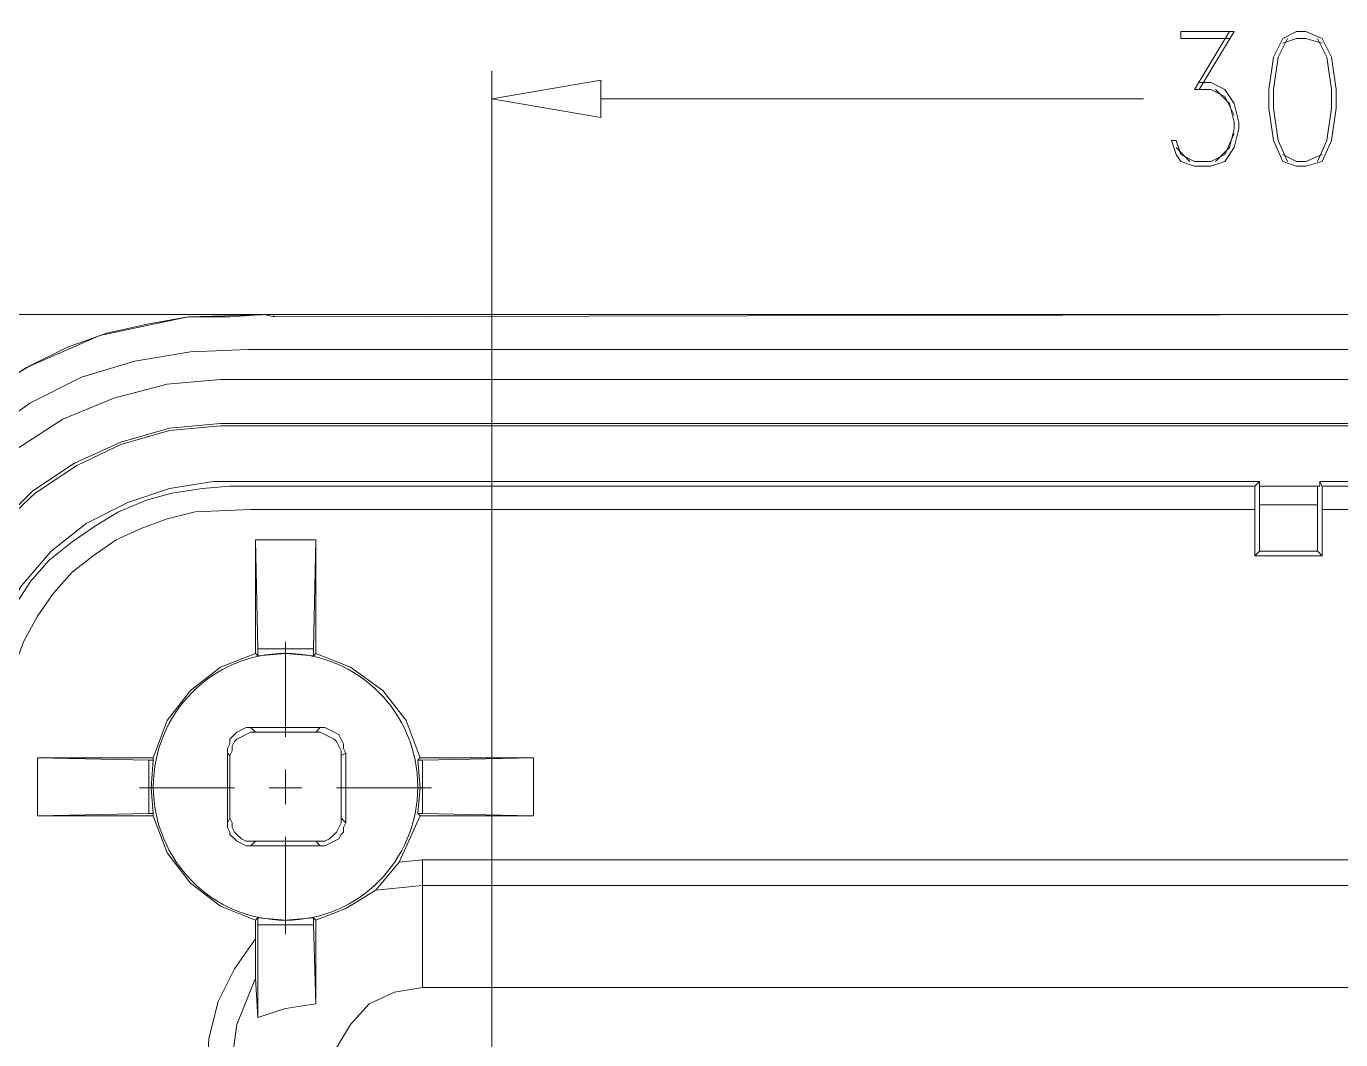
# Model space of a CAD drawing. Header units: centimetres. Extents: x -22.4 to 6.2, y -30.9 to -11.
# Drawn here: x -9.208 to -6.809, y -13.823 to -11.975 of the extents above; entities that cross this region are included whole.
import ezdxf

# ---------------------------------------------------------------- set-up
doc = ezdxf.new("R2010")
doc.units = ezdxf.units.CM
doc.header["$MEASUREMENT"] = 0
for name, color, linetype in [('1', 7, 'Continuous'), ('2', 7, 'Continuous'), ('layer 1', 7, 'Continuous')]:
    doc.layers.add(name, color=color, linetype=linetype)

msp = doc.modelspace()

# ---------------------------------------------------------------- linework, layer by layer
at = {"layer": '1', "color": 1, "lineweight": 9}
for points in [[(-8.73479, -13.27097), (-8.73479, -13.27097), (-8.73479, -13.09741), (-8.73479, -13.09741)], [(-8.73479, -13.39374), (-8.73479, -13.39374), (-8.73479, -13.33024), (-8.73479, -13.33024)], [(-9.00149, -13.36411), (-9.00149, -13.36411), (-8.82792, -13.36411), (-8.82792, -13.36411)], [(-8.76442, -13.36411), (-8.76442, -13.36411), (-8.70515, -13.36411), (-8.70515, -13.36411)], [(-8.64165, -13.36411), (-8.64165, -13.36411), (-8.46809, -13.36411), (-8.46809, -13.36411)], [(-8.73479, -13.63081), (-8.73479, -13.63081), (-8.73479, -13.45301), (-8.73479, -13.45301)], [(-8.35802, -13.97794), (-8.35802, -13.97794), (-8.35802, -13.81284), (-8.35802, -13.81284)]]:
    msp.add_open_spline(points, degree=3, dxfattribs=at)
at = {"layer": '2', "color": 3, "lineweight": 9}
for points in [[(-8.35802, -13.81284), (-8.35802, -13.81284), (-8.35802, -12.05601), (-8.35802, -12.05601)], [(-8.15905, -12.10681), (-8.15905, -12.10681), (-7.16845, -12.10681), (-7.16845, -12.10681)], [(-8.75595, -12.50051), (-8.75595, -12.50051), (-10.29689, -12.50051), (-10.29689, -12.50051)]]:
    msp.add_open_spline(points, degree=3, dxfattribs=at)
msp.add_open_spline([(-8.15905, -12.14067), (-8.15905, -12.14067), (-8.35802, -12.10681), (-8.35802, -12.10681), (-8.35802, -12.10681), (-8.35802, -12.10681), (-8.15905, -12.07294), (-8.15905, -12.07294), (-8.15905, -12.07294), (-8.15905, -12.07294), (-8.15905, -12.14067), (-8.15905, -12.14067)], degree=3, knots=[0, 0, 0, 0, 0.25, 0.25, 0.25, 0.25, 0.5, 0.5, 0.5, 0.5, 1, 1, 1, 1], dxfattribs=at)
at = {"layer": 'layer 1', "lineweight": 9}
for points, knots in [([(-21.92211, -30.90598), (-21.92211, -30.90598), (6.24226, -30.90598), (6.24226, -30.90598), (6.24226, -30.90598), (6.24226, -30.90598), (6.24226, -11.33528), (6.24226, -11.33528), (6.24226, -11.33528), (6.24226, -11.33528), (-21.92211, -11.33528), (-21.92211, -11.33528), (-21.92211, -11.33528), (-21.92211, -11.33528), (-21.92211, -30.90598), (-21.92211, -30.90598)], [0, 0, 0, 0, 0.2, 0.2, 0.2, 0.2, 0.4, 0.4, 0.4, 0.4, 0.6, 0.6, 0.6, 0.6, 1, 1, 1, 1]), ([(-7.10072, -11.98404), (-7.10072, -11.98404), (-7.00335, -11.98404), (-7.00335, -11.98404), (-7.00335, -11.98404), (-7.00335, -11.98404), (-7.06685, -12.08987), (-7.06685, -12.08987)], [0, 0, 0, 0, 0.3333333, 0.3333333, 0.3333333, 0.3333333, 1, 1, 1, 1]), ([(-7.10072, -11.98404), (-7.10072, -11.98404), (-7.10072, -11.99674), (-7.10072, -11.99674), (-7.10072, -11.99674), (-7.10072, -11.99674), (-7.01182, -11.99674), (-7.01182, -11.99674)], [0, 0, 0, 0, 0.3333333, 0.3333333, 0.3333333, 0.3333333, 1, 1, 1, 1]), ([(-6.88905, -11.98404), (-6.88905, -11.98404), (-6.91445, -11.99674), (-6.91445, -11.99674), (-6.91445, -11.99674), (-6.91445, -11.99674), (-6.93139, -12.03061), (-6.93139, -12.03061), (-6.93139, -12.03061), (-6.93139, -12.03061), (-6.93985, -12.08987), (-6.93985, -12.08987), (-6.93985, -12.08987), (-6.93985, -12.08987), (-6.93985, -12.12374), (-6.93985, -12.12374), (-6.93985, -12.12374), (-6.93985, -12.12374), (-6.93139, -12.18301), (-6.93139, -12.18301), (-6.93139, -12.18301), (-6.93139, -12.18301), (-6.91445, -12.22111), (-6.91445, -12.22111), (-6.91445, -12.22111), (-6.91445, -12.22111), (-6.88905, -12.22957), (-6.88905, -12.22957), (-6.88905, -12.22957), (-6.88905, -12.22957), (-6.87212, -12.22957), (-6.87212, -12.22957), (-6.87212, -12.22957), (-6.87212, -12.22957), (-6.84249, -12.22111), (-6.84249, -12.22111), (-6.84249, -12.22111), (-6.84249, -12.22111), (-6.82555, -12.18301), (-6.82555, -12.18301), (-6.82555, -12.18301), (-6.82555, -12.18301), (-6.81709, -12.12374), (-6.81709, -12.12374), (-6.81709, -12.12374), (-6.81709, -12.12374), (-6.81709, -12.08987), (-6.81709, -12.08987), (-6.81709, -12.08987), (-6.81709, -12.08987), (-6.82555, -12.03061), (-6.82555, -12.03061), (-6.82555, -12.03061), (-6.82555, -12.03061), (-6.84249, -11.99674), (-6.84249, -11.99674), (-6.84249, -11.99674), (-6.84249, -11.99674), (-6.87212, -11.98404), (-6.87212, -11.98404), (-6.87212, -11.98404), (-6.87212, -11.98404), (-6.88905, -11.98404), (-6.88905, -11.98404)], [0, 0, 0, 0, 0.0588235, 0.0588235, 0.0588235, 0.0588235, 0.1176471, 0.1176471, 0.1176471, 0.1176471, 0.1764706, 0.1764706, 0.1764706, 0.1764706, 0.2352941, 0.2352941, 0.2352941, 0.2352941, 0.2941176, 0.2941176, 0.2941176, 0.2941176, 0.3529412, 0.3529412, 0.3529412, 0.3529412, 0.4117647, 0.4117647, 0.4117647, 0.4117647, 0.4705882, 0.4705882, 0.4705882, 0.4705882, 0.5294118, 0.5294118, 0.5294118, 0.5294118, 0.5882353, 0.5882353, 0.5882353, 0.5882353, 0.6470588, 0.6470588, 0.6470588, 0.6470588, 0.7058824, 0.7058824, 0.7058824, 0.7058824, 0.7647059, 0.7647059, 0.7647059, 0.7647059, 0.8235294, 0.8235294, 0.8235294, 0.8235294, 0.8823529, 0.8823529, 0.8823529, 0.8823529, 1, 1, 1, 1]), ([(-6.90599, -11.99674), (-6.90599, -11.99674), (-6.92292, -12.03061), (-6.92292, -12.03061), (-6.92292, -12.03061), (-6.92292, -12.03061), (-6.93139, -12.08987), (-6.93139, -12.08987), (-6.93139, -12.08987), (-6.93139, -12.08987), (-6.93139, -12.12374), (-6.93139, -12.12374), (-6.93139, -12.12374), (-6.93139, -12.12374), (-6.92292, -12.18301), (-6.92292, -12.18301), (-6.92292, -12.18301), (-6.92292, -12.18301), (-6.90599, -12.22111), (-6.90599, -12.22111)], [0, 0, 0, 0, 0.1666667, 0.1666667, 0.1666667, 0.1666667, 0.3333333, 0.3333333, 0.3333333, 0.3333333, 0.5, 0.5, 0.5, 0.5, 0.6666667, 0.6666667, 0.6666667, 0.6666667, 1, 1, 1, 1]), ([(-6.84249, -12.00521), (-6.84249, -12.00521), (-6.87212, -11.99674), (-6.87212, -11.99674), (-6.87212, -11.99674), (-6.87212, -11.99674), (-6.88905, -11.99674), (-6.88905, -11.99674), (-6.88905, -11.99674), (-6.88905, -11.99674), (-6.91445, -12.00521), (-6.91445, -12.00521)], [0, 0, 0, 0, 0.25, 0.25, 0.25, 0.25, 0.5, 0.5, 0.5, 0.5, 1, 1, 1, 1]), ([(-6.85095, -12.22111), (-6.85095, -12.22111), (-6.83402, -12.18301), (-6.83402, -12.18301), (-6.83402, -12.18301), (-6.83402, -12.18301), (-6.82555, -12.12374), (-6.82555, -12.12374), (-6.82555, -12.12374), (-6.82555, -12.12374), (-6.82555, -12.08987), (-6.82555, -12.08987), (-6.82555, -12.08987), (-6.82555, -12.08987), (-6.83402, -12.03061), (-6.83402, -12.03061), (-6.83402, -12.03061), (-6.83402, -12.03061), (-6.85095, -11.99674), (-6.85095, -11.99674)], [0, 0, 0, 0, 0.1666667, 0.1666667, 0.1666667, 0.1666667, 0.3333333, 0.3333333, 0.3333333, 0.3333333, 0.5, 0.5, 0.5, 0.5, 0.6666667, 0.6666667, 0.6666667, 0.6666667, 1, 1, 1, 1]), ([(-7.06685, -12.07717), (-7.06685, -12.07717), (-7.04569, -12.07717), (-7.04569, -12.07717), (-7.04569, -12.07717), (-7.04569, -12.07717), (-7.02029, -12.08987), (-7.02029, -12.08987), (-7.02029, -12.08987), (-7.02029, -12.08987), (-7.00335, -12.11527), (-7.00335, -12.11527), (-7.00335, -12.11527), (-7.00335, -12.11527), (-6.99489, -12.14914), (-6.99489, -12.14914), (-6.99489, -12.14914), (-6.99489, -12.14914), (-6.99489, -12.16184), (-6.99489, -12.16184), (-6.99489, -12.16184), (-6.99489, -12.16184), (-7.00335, -12.19571), (-7.00335, -12.19571), (-7.00335, -12.19571), (-7.00335, -12.19571), (-7.02029, -12.22111), (-7.02029, -12.22111), (-7.02029, -12.22111), (-7.02029, -12.22111), (-7.04569, -12.22957), (-7.04569, -12.22957), (-7.04569, -12.22957), (-7.04569, -12.22957), (-7.07532, -12.22957), (-7.07532, -12.22957), (-7.07532, -12.22957), (-7.07532, -12.22957), (-7.10072, -12.22111), (-7.10072, -12.22111), (-7.10072, -12.22111), (-7.10072, -12.22111), (-7.10919, -12.20841), (-7.10919, -12.20841), (-7.10919, -12.20841), (-7.10919, -12.20841), (-7.11765, -12.18301), (-7.11765, -12.18301), (-7.11765, -12.18301), (-7.11765, -12.18301), (-7.10919, -12.18301), (-7.10919, -12.18301)], [0, 0, 0, 0, 0.0714286, 0.0714286, 0.0714286, 0.0714286, 0.1428571, 0.1428571, 0.1428571, 0.1428571, 0.2142857, 0.2142857, 0.2142857, 0.2142857, 0.2857143, 0.2857143, 0.2857143, 0.2857143, 0.3571429, 0.3571429, 0.3571429, 0.3571429, 0.4285714, 0.4285714, 0.4285714, 0.4285714, 0.5, 0.5, 0.5, 0.5, 0.5714286, 0.5714286, 0.5714286, 0.5714286, 0.6428571, 0.6428571, 0.6428571, 0.6428571, 0.7142857, 0.7142857, 0.7142857, 0.7142857, 0.7857143, 0.7857143, 0.7857143, 0.7857143, 0.8571429, 0.8571429, 0.8571429, 0.8571429, 1, 1, 1, 1]), ([(-7.07532, -12.08987), (-7.07532, -12.08987), (-7.04569, -12.08987), (-7.04569, -12.08987), (-7.04569, -12.08987), (-7.04569, -12.08987), (-7.02029, -12.10257), (-7.02029, -12.10257), (-7.02029, -12.10257), (-7.02029, -12.10257), (-7.00335, -12.13644), (-7.00335, -12.13644)], [0, 0, 0, 0, 0.25, 0.25, 0.25, 0.25, 0.5, 0.5, 0.5, 0.5, 1, 1, 1, 1]), ([(-7.03722, -12.08987), (-7.03722, -12.08987), (-7.01182, -12.11527), (-7.01182, -12.11527), (-7.01182, -12.11527), (-7.01182, -12.11527), (-7.00335, -12.14914), (-7.00335, -12.14914), (-7.00335, -12.14914), (-7.00335, -12.14914), (-7.00335, -12.16184), (-7.00335, -12.16184), (-7.00335, -12.16184), (-7.00335, -12.16184), (-7.01182, -12.19571), (-7.01182, -12.19571), (-7.01182, -12.19571), (-7.01182, -12.19571), (-7.03722, -12.22111), (-7.03722, -12.22111)], [0, 0, 0, 0, 0.1666667, 0.1666667, 0.1666667, 0.1666667, 0.3333333, 0.3333333, 0.3333333, 0.3333333, 0.5, 0.5, 0.5, 0.5, 0.6666667, 0.6666667, 0.6666667, 0.6666667, 1, 1, 1, 1]), ([(-7.00335, -12.17031), (-7.00335, -12.17031), (-7.02029, -12.20841), (-7.02029, -12.20841), (-7.02029, -12.20841), (-7.02029, -12.20841), (-7.04569, -12.22111), (-7.04569, -12.22111), (-7.04569, -12.22111), (-7.04569, -12.22111), (-7.07532, -12.22111), (-7.07532, -12.22111), (-7.07532, -12.22111), (-7.07532, -12.22111), (-7.10072, -12.20841), (-7.10072, -12.20841), (-7.10072, -12.20841), (-7.10072, -12.20841), (-7.10919, -12.18301), (-7.10919, -12.18301)], [0, 0, 0, 0, 0.1666667, 0.1666667, 0.1666667, 0.1666667, 0.3333333, 0.3333333, 0.3333333, 0.3333333, 0.5, 0.5, 0.5, 0.5, 0.6666667, 0.6666667, 0.6666667, 0.6666667, 1, 1, 1, 1]), ([(-6.91445, -12.20841), (-6.91445, -12.20841), (-6.88905, -12.22111), (-6.88905, -12.22111), (-6.88905, -12.22111), (-6.88905, -12.22111), (-6.87212, -12.22111), (-6.87212, -12.22111), (-6.87212, -12.22111), (-6.87212, -12.22111), (-6.84249, -12.20841), (-6.84249, -12.20841)], [0, 0, 0, 0, 0.25, 0.25, 0.25, 0.25, 0.5, 0.5, 0.5, 0.5, 1, 1, 1, 1]), ([(-4.73005, -12.50051), (-4.73005, -12.50051), (-8.75595, -12.50051), (-8.75595, -12.50051), (-8.75595, -12.50051), (-8.75595, -12.50051), (-8.91259, -12.50474), (-8.91259, -12.50474), (-8.91259, -12.50474), (-8.91259, -12.50474), (-9.07345, -12.53861), (-9.07345, -12.53861), (-9.07345, -12.53861), (-9.07345, -12.53861), (-9.20892, -12.59787), (-9.20892, -12.59787), (-9.20892, -12.59787), (-9.20892, -12.59787), (-9.32745, -12.67831), (-9.32745, -12.67831), (-9.32745, -12.67831), (-9.32745, -12.67831), (-9.42905, -12.77567), (-9.42905, -12.77567), (-9.42905, -12.77567), (-9.42905, -12.77567), (-9.50949, -12.89421), (-9.50949, -12.89421), (-9.50949, -12.89421), (-9.50949, -12.89421), (-9.56875, -13.03391), (-9.56875, -13.03391), (-9.56875, -13.03391), (-9.56875, -13.03391), (-9.60262, -13.19054), (-9.60262, -13.19054), (-9.60262, -13.19054), (-9.60262, -13.19054), (-9.60685, -13.35141), (-9.60685, -13.35141)], [0, 0, 0, 0, 0.0909091, 0.0909091, 0.0909091, 0.0909091, 0.1818182, 0.1818182, 0.1818182, 0.1818182, 0.2727273, 0.2727273, 0.2727273, 0.2727273, 0.3636364, 0.3636364, 0.3636364, 0.3636364, 0.4545455, 0.4545455, 0.4545455, 0.4545455, 0.5454545, 0.5454545, 0.5454545, 0.5454545, 0.6363636, 0.6363636, 0.6363636, 0.6363636, 0.7272727, 0.7272727, 0.7272727, 0.7272727, 0.8181818, 0.8181818, 0.8181818, 0.8181818, 1, 1, 1, 1]), ([(-8.83639, -12.50474), (-8.83639, -12.50474), (-8.77289, -12.50051), (-8.77289, -12.50051), (-8.77289, -12.50051), (-8.77289, -12.50051), (-8.75595, -12.50474), (-8.75595, -12.50474)], [0, 0, 0, 0, 0.3333333, 0.3333333, 0.3333333, 0.3333333, 1, 1, 1, 1]), ([(-8.83639, -12.50474), (-8.83639, -12.50474), (-8.91259, -12.50474), (-8.91259, -12.50474), (-8.91259, -12.50474), (-8.91259, -12.50474), (-8.98455, -12.51744), (-8.98455, -12.51744), (-8.98455, -12.51744), (-8.98455, -12.51744), (-9.06075, -12.53437), (-9.06075, -12.53437), (-9.06075, -12.53437), (-9.06075, -12.53437), (-9.13272, -12.55977), (-9.13272, -12.55977), (-9.13272, -12.55977), (-9.13272, -12.55977), (-9.20045, -12.59364), (-9.20045, -12.59364), (-9.20045, -12.59364), (-9.20045, -12.59364), (-9.26395, -12.63174), (-9.26395, -12.63174), (-9.26395, -12.63174), (-9.26395, -12.63174), (-9.32745, -12.67831), (-9.32745, -12.67831), (-9.32745, -12.67831), (-9.32745, -12.67831), (-9.38249, -12.72911), (-9.38249, -12.72911), (-9.38249, -12.72911), (-9.38249, -12.72911), (-9.43329, -12.78414), (-9.43329, -12.78414), (-9.43329, -12.78414), (-9.43329, -12.78414), (-9.47562, -12.84341), (-9.47562, -12.84341), (-9.47562, -12.84341), (-9.47562, -12.84341), (-9.51795, -12.91114), (-9.51795, -12.91114), (-9.51795, -12.91114), (-9.51795, -12.91114), (-9.54759, -12.97887), (-9.54759, -12.97887), (-9.54759, -12.97887), (-9.54759, -12.97887), (-9.57299, -13.05084), (-9.57299, -13.05084), (-9.57299, -13.05084), (-9.57299, -13.05084), (-9.58992, -13.12281), (-9.58992, -13.12281), (-9.58992, -13.12281), (-9.58992, -13.12281), (-9.60262, -13.19901), (-9.60262, -13.19901), (-9.60262, -13.19901), (-9.60262, -13.19901), (-9.60262, -13.27521), (-9.60262, -13.27521)], [0, 0, 0, 0, 0.0588235, 0.0588235, 0.0588235, 0.0588235, 0.1176471, 0.1176471, 0.1176471, 0.1176471, 0.1764706, 0.1764706, 0.1764706, 0.1764706, 0.2352941, 0.2352941, 0.2352941, 0.2352941, 0.2941176, 0.2941176, 0.2941176, 0.2941176, 0.3529412, 0.3529412, 0.3529412, 0.3529412, 0.4117647, 0.4117647, 0.4117647, 0.4117647, 0.4705882, 0.4705882, 0.4705882, 0.4705882, 0.5294118, 0.5294118, 0.5294118, 0.5294118, 0.5882353, 0.5882353, 0.5882353, 0.5882353, 0.6470588, 0.6470588, 0.6470588, 0.6470588, 0.7058824, 0.7058824, 0.7058824, 0.7058824, 0.7647059, 0.7647059, 0.7647059, 0.7647059, 0.8235294, 0.8235294, 0.8235294, 0.8235294, 0.8823529, 0.8823529, 0.8823529, 0.8823529, 1, 1, 1, 1]), ([(-9.54335, -13.36411), (-9.54335, -13.36411), (-9.54335, -13.26251), (-9.54335, -13.26251), (-9.54335, -13.26251), (-9.54335, -13.26251), (-9.53489, -13.16091), (-9.53489, -13.16091), (-9.53489, -13.16091), (-9.53489, -13.16091), (-9.50949, -13.05931), (-9.50949, -13.05931), (-9.50949, -13.05931), (-9.50949, -13.05931), (-9.47139, -12.96194), (-9.47139, -12.96194), (-9.47139, -12.96194), (-9.47139, -12.96194), (-9.42059, -12.87304), (-9.42059, -12.87304), (-9.42059, -12.87304), (-9.42059, -12.87304), (-9.35709, -12.79261), (-9.35709, -12.79261), (-9.35709, -12.79261), (-9.35709, -12.79261), (-9.28512, -12.72064), (-9.28512, -12.72064), (-9.28512, -12.72064), (-9.28512, -12.72064), (-9.20045, -12.66137), (-9.20045, -12.66137), (-9.20045, -12.66137), (-9.20045, -12.66137), (-9.10732, -12.61481), (-9.10732, -12.61481), (-9.10732, -12.61481), (-9.10732, -12.61481), (-9.00995, -12.58517), (-9.00995, -12.58517), (-9.00995, -12.58517), (-9.00995, -12.58517), (-8.90835, -12.56824), (-8.90835, -12.56824), (-8.90835, -12.56824), (-8.90835, -12.56824), (-8.80252, -12.56401), (-8.80252, -12.56401), (-8.80252, -12.56401), (-8.80252, -12.56401), (-8.39189, -12.56401), (-8.39189, -12.56401), (-8.39189, -12.56401), (-8.39189, -12.56401), (-6.74089, -12.56401), (-6.74089, -12.56401)], [0, 0, 0, 0, 0.0666667, 0.0666667, 0.0666667, 0.0666667, 0.1333333, 0.1333333, 0.1333333, 0.1333333, 0.2, 0.2, 0.2, 0.2, 0.2666667, 0.2666667, 0.2666667, 0.2666667, 0.3333333, 0.3333333, 0.3333333, 0.3333333, 0.4, 0.4, 0.4, 0.4, 0.4666667, 0.4666667, 0.4666667, 0.4666667, 0.5333333, 0.5333333, 0.5333333, 0.5333333, 0.6, 0.6, 0.6, 0.6, 0.6666667, 0.6666667, 0.6666667, 0.6666667, 0.7333333, 0.7333333, 0.7333333, 0.7333333, 0.8, 0.8, 0.8, 0.8, 0.8666667, 0.8666667, 0.8666667, 0.8666667, 1, 1, 1, 1]), ([(-9.48832, -13.36411), (-9.48832, -13.36411), (-9.48832, -13.26251), (-9.48832, -13.26251), (-9.48832, -13.26251), (-9.48832, -13.26251), (-9.47985, -13.16514), (-9.47985, -13.16514), (-9.47985, -13.16514), (-9.47985, -13.16514), (-9.45869, -13.06777), (-9.45869, -13.06777), (-9.45869, -13.06777), (-9.45869, -13.06777), (-9.42059, -12.97464), (-9.42059, -12.97464), (-9.42059, -12.97464), (-9.42059, -12.97464), (-9.36555, -12.88997), (-9.36555, -12.88997), (-9.36555, -12.88997), (-9.36555, -12.88997), (-9.30205, -12.80954), (-9.30205, -12.80954), (-9.30205, -12.80954), (-9.30205, -12.80954), (-9.22585, -12.74604), (-9.22585, -12.74604), (-9.22585, -12.74604), (-9.22585, -12.74604), (-9.14119, -12.69101), (-9.14119, -12.69101), (-9.14119, -12.69101), (-9.14119, -12.69101), (-9.04805, -12.65291), (-9.04805, -12.65291), (-9.04805, -12.65291), (-9.04805, -12.65291), (-8.95069, -12.62751), (-8.95069, -12.62751), (-8.95069, -12.62751), (-8.95069, -12.62751), (-8.85332, -12.61904), (-8.85332, -12.61904), (-8.85332, -12.61904), (-8.85332, -12.61904), (-8.75172, -12.61904), (-8.75172, -12.61904), (-8.75172, -12.61904), (-8.75172, -12.61904), (-8.34955, -12.61904), (-8.34955, -12.61904), (-8.34955, -12.61904), (-8.34955, -12.61904), (-6.74089, -12.61904), (-6.74089, -12.61904)], [0, 0, 0, 0, 0.0666667, 0.0666667, 0.0666667, 0.0666667, 0.1333333, 0.1333333, 0.1333333, 0.1333333, 0.2, 0.2, 0.2, 0.2, 0.2666667, 0.2666667, 0.2666667, 0.2666667, 0.3333333, 0.3333333, 0.3333333, 0.3333333, 0.4, 0.4, 0.4, 0.4, 0.4666667, 0.4666667, 0.4666667, 0.4666667, 0.5333333, 0.5333333, 0.5333333, 0.5333333, 0.6, 0.6, 0.6, 0.6, 0.6666667, 0.6666667, 0.6666667, 0.6666667, 0.7333333, 0.7333333, 0.7333333, 0.7333333, 0.8, 0.8, 0.8, 0.8, 0.8666667, 0.8666667, 0.8666667, 0.8666667, 1, 1, 1, 1]), ([(-6.74089, -12.69947), (-6.74089, -12.69947), (-8.20985, -12.69947), (-8.20985, -12.69947), (-8.20985, -12.69947), (-8.20985, -12.69947), (-8.57815, -12.69947), (-8.57815, -12.69947), (-8.57815, -12.69947), (-8.57815, -12.69947), (-8.76442, -12.69947), (-8.76442, -12.69947), (-8.76442, -12.69947), (-8.76442, -12.69947), (-8.85332, -12.69947), (-8.85332, -12.69947), (-8.85332, -12.69947), (-8.85332, -12.69947), (-8.94645, -12.70794), (-8.94645, -12.70794), (-8.94645, -12.70794), (-8.94645, -12.70794), (-9.03535, -12.73334), (-9.03535, -12.73334), (-9.03535, -12.73334), (-9.03535, -12.73334), (-9.12002, -12.77144), (-9.12002, -12.77144), (-9.12002, -12.77144), (-9.12002, -12.77144), (-9.19622, -12.82224), (-9.19622, -12.82224), (-9.19622, -12.82224), (-9.19622, -12.82224), (-9.25972, -12.88574), (-9.25972, -12.88574), (-9.25972, -12.88574), (-9.25972, -12.88574), (-9.31899, -12.95771), (-9.31899, -12.95771), (-9.31899, -12.95771), (-9.31899, -12.95771), (-9.36132, -13.04237), (-9.36132, -13.04237), (-9.36132, -13.04237), (-9.36132, -13.04237), (-9.39095, -13.12704), (-9.39095, -13.12704), (-9.39095, -13.12704), (-9.39095, -13.12704), (-9.40365, -13.22017), (-9.40365, -13.22017)], [0, 0, 0, 0, 0.0714286, 0.0714286, 0.0714286, 0.0714286, 0.1428571, 0.1428571, 0.1428571, 0.1428571, 0.2142857, 0.2142857, 0.2142857, 0.2142857, 0.2857143, 0.2857143, 0.2857143, 0.2857143, 0.3571429, 0.3571429, 0.3571429, 0.3571429, 0.4285714, 0.4285714, 0.4285714, 0.4285714, 0.5, 0.5, 0.5, 0.5, 0.5714286, 0.5714286, 0.5714286, 0.5714286, 0.6428571, 0.6428571, 0.6428571, 0.6428571, 0.7142857, 0.7142857, 0.7142857, 0.7142857, 0.7857143, 0.7857143, 0.7857143, 0.7857143, 0.8571429, 0.8571429, 0.8571429, 0.8571429, 1, 1, 1, 1]), ([(-9.40365, -13.22017), (-9.40365, -13.22017), (-9.38672, -13.13127), (-9.38672, -13.13127), (-9.38672, -13.13127), (-9.38672, -13.13127), (-9.35709, -13.04237), (-9.35709, -13.04237), (-9.35709, -13.04237), (-9.35709, -13.04237), (-9.31475, -12.96194), (-9.31475, -12.96194), (-9.31475, -12.96194), (-9.31475, -12.96194), (-9.25972, -12.88997), (-9.25972, -12.88997), (-9.25972, -12.88997), (-9.25972, -12.88997), (-9.19199, -12.82647), (-9.19199, -12.82647), (-9.19199, -12.82647), (-9.19199, -12.82647), (-9.11579, -12.77567), (-9.11579, -12.77567), (-9.11579, -12.77567), (-9.11579, -12.77567), (-9.03535, -12.73757), (-9.03535, -12.73757), (-9.03535, -12.73757), (-9.03535, -12.73757), (-8.94645, -12.71217), (-8.94645, -12.71217), (-8.94645, -12.71217), (-8.94645, -12.71217), (-8.85332, -12.70371), (-8.85332, -12.70371), (-8.85332, -12.70371), (-8.85332, -12.70371), (-8.76019, -12.70371), (-8.76019, -12.70371), (-8.76019, -12.70371), (-8.76019, -12.70371), (-8.57815, -12.70371), (-8.57815, -12.70371), (-8.57815, -12.70371), (-8.57815, -12.70371), (-8.20985, -12.70371), (-8.20985, -12.70371), (-8.20985, -12.70371), (-8.20985, -12.70371), (-6.74089, -12.70371), (-6.74089, -12.70371)], [0, 0, 0, 0, 0.0714286, 0.0714286, 0.0714286, 0.0714286, 0.1428571, 0.1428571, 0.1428571, 0.1428571, 0.2142857, 0.2142857, 0.2142857, 0.2142857, 0.2857143, 0.2857143, 0.2857143, 0.2857143, 0.3571429, 0.3571429, 0.3571429, 0.3571429, 0.4285714, 0.4285714, 0.4285714, 0.4285714, 0.5, 0.5, 0.5, 0.5, 0.5714286, 0.5714286, 0.5714286, 0.5714286, 0.6428571, 0.6428571, 0.6428571, 0.6428571, 0.7142857, 0.7142857, 0.7142857, 0.7142857, 0.7857143, 0.7857143, 0.7857143, 0.7857143, 0.8571429, 0.8571429, 0.8571429, 0.8571429, 1, 1, 1, 1]), ([(-9.30205, -13.30907), (-9.30205, -13.30907), (-9.30205, -13.22864), (-9.30205, -13.22864), (-9.30205, -13.22864), (-9.30205, -13.22864), (-9.28512, -13.14397), (-9.28512, -13.14397), (-9.28512, -13.14397), (-9.28512, -13.14397), (-9.25972, -13.06777), (-9.25972, -13.06777), (-9.25972, -13.06777), (-9.25972, -13.06777), (-9.21739, -12.99581), (-9.21739, -12.99581), (-9.21739, -12.99581), (-9.21739, -12.99581), (-9.16235, -12.93231), (-9.16235, -12.93231), (-9.16235, -12.93231), (-9.16235, -12.93231), (-9.09885, -12.88151), (-9.09885, -12.88151), (-9.09885, -12.88151), (-9.09885, -12.88151), (-9.02265, -12.84341), (-9.02265, -12.84341), (-9.02265, -12.84341), (-9.02265, -12.84341), (-8.94645, -12.81801), (-8.94645, -12.81801), (-8.94645, -12.81801), (-8.94645, -12.81801), (-8.86602, -12.80531), (-8.86602, -12.80531), (-8.86602, -12.80531), (-8.86602, -12.80531), (-8.78135, -12.80531), (-8.78135, -12.80531), (-8.78135, -12.80531), (-8.78135, -12.80531), (-8.61625, -12.80531), (-8.61625, -12.80531), (-8.61625, -12.80531), (-8.61625, -12.80531), (-8.28605, -12.80531), (-8.28605, -12.80531), (-8.28605, -12.80531), (-8.28605, -12.80531), (-6.95679, -12.80531), (-6.95679, -12.80531)], [0, 0, 0, 0, 0.0714286, 0.0714286, 0.0714286, 0.0714286, 0.1428571, 0.1428571, 0.1428571, 0.1428571, 0.2142857, 0.2142857, 0.2142857, 0.2142857, 0.2857143, 0.2857143, 0.2857143, 0.2857143, 0.3571429, 0.3571429, 0.3571429, 0.3571429, 0.4285714, 0.4285714, 0.4285714, 0.4285714, 0.5, 0.5, 0.5, 0.5, 0.5714286, 0.5714286, 0.5714286, 0.5714286, 0.6428571, 0.6428571, 0.6428571, 0.6428571, 0.7142857, 0.7142857, 0.7142857, 0.7142857, 0.7857143, 0.7857143, 0.7857143, 0.7857143, 0.8571429, 0.8571429, 0.8571429, 0.8571429, 1, 1, 1, 1]), ([(-6.96525, -12.81377), (-6.96525, -12.81377), (-8.62895, -12.81377), (-8.62895, -12.81377), (-8.62895, -12.81377), (-8.62895, -12.81377), (-8.83639, -12.81377), (-8.83639, -12.81377), (-8.83639, -12.81377), (-8.83639, -12.81377), (-8.88719, -12.81801), (-8.88719, -12.81801), (-8.88719, -12.81801), (-8.88719, -12.81801), (-8.94222, -12.82647), (-8.94222, -12.82647), (-8.94222, -12.82647), (-8.94222, -12.82647), (-8.98879, -12.83917), (-8.98879, -12.83917), (-8.98879, -12.83917), (-8.98879, -12.83917), (-9.03959, -12.86034), (-9.03959, -12.86034), (-9.03959, -12.86034), (-9.03959, -12.86034), (-9.08192, -12.88574), (-9.08192, -12.88574), (-9.08192, -12.88574), (-9.08192, -12.88574), (-9.12425, -12.91537), (-9.12425, -12.91537), (-9.12425, -12.91537), (-9.12425, -12.91537), (-9.16659, -12.94924), (-9.16659, -12.94924), (-9.16659, -12.94924), (-9.16659, -12.94924), (-9.20045, -12.98734), (-9.20045, -12.98734), (-9.20045, -12.98734), (-9.20045, -12.98734), (-9.23009, -13.03391), (-9.23009, -13.03391), (-9.23009, -13.03391), (-9.23009, -13.03391), (-9.25125, -13.07624), (-9.25125, -13.07624), (-9.25125, -13.07624), (-9.25125, -13.07624), (-9.27242, -13.12704), (-9.27242, -13.12704), (-9.27242, -13.12704), (-9.27242, -13.12704), (-9.28512, -13.17784), (-9.28512, -13.17784), (-9.28512, -13.17784), (-9.28512, -13.17784), (-9.29359, -13.22864), (-9.29359, -13.22864), (-9.29359, -13.22864), (-9.29359, -13.22864), (-9.29359, -13.27944), (-9.29359, -13.27944), (-9.29359, -13.27944), (-9.29359, -13.27944), (-9.29359, -13.38527), (-9.29359, -13.38527), (-9.29359, -13.38527), (-9.29359, -13.38527), (-9.29359, -13.59271), (-9.29359, -13.59271), (-9.29359, -13.59271), (-9.29359, -13.59271), (-9.29359, -14.00757), (-9.29359, -14.00757)], [0, 0, 0, 0, 0.05, 0.05, 0.05, 0.05, 0.1, 0.1, 0.1, 0.1, 0.15, 0.15, 0.15, 0.15, 0.2, 0.2, 0.2, 0.2, 0.25, 0.25, 0.25, 0.25, 0.3, 0.3, 0.3, 0.3, 0.35, 0.35, 0.35, 0.35, 0.4, 0.4, 0.4, 0.4, 0.45, 0.45, 0.45, 0.45, 0.5, 0.5, 0.5, 0.5, 0.55, 0.55, 0.55, 0.55, 0.6, 0.6, 0.6, 0.6, 0.65, 0.65, 0.65, 0.65, 0.7, 0.7, 0.7, 0.7, 0.75, 0.75, 0.75, 0.75, 0.8, 0.8, 0.8, 0.8, 0.85, 0.85, 0.85, 0.85, 0.9, 0.9, 0.9, 0.9, 1, 1, 1, 1]), ([(-6.96525, -12.85611), (-6.96525, -12.85611), (-8.59509, -12.85611), (-8.59509, -12.85611), (-8.59509, -12.85611), (-8.59509, -12.85611), (-8.79829, -12.85611), (-8.79829, -12.85611), (-8.79829, -12.85611), (-8.79829, -12.85611), (-8.89989, -12.86034), (-8.89989, -12.86034), (-8.89989, -12.86034), (-8.89989, -12.86034), (-8.95069, -12.87304), (-8.95069, -12.87304), (-8.95069, -12.87304), (-8.95069, -12.87304), (-8.99725, -12.88997), (-8.99725, -12.88997), (-8.99725, -12.88997), (-8.99725, -12.88997), (-9.04382, -12.91114), (-9.04382, -12.91114), (-9.04382, -12.91114), (-9.04382, -12.91114), (-9.08615, -12.94077), (-9.08615, -12.94077), (-9.08615, -12.94077), (-9.08615, -12.94077), (-9.12425, -12.97041), (-9.12425, -12.97041), (-9.12425, -12.97041), (-9.12425, -12.97041), (-9.15812, -13.00851), (-9.15812, -13.00851), (-9.15812, -13.00851), (-9.15812, -13.00851), (-9.18775, -13.05084), (-9.18775, -13.05084), (-9.18775, -13.05084), (-9.18775, -13.05084), (-9.21315, -13.09741), (-9.21315, -13.09741), (-9.21315, -13.09741), (-9.21315, -13.09741), (-9.23009, -13.14397), (-9.23009, -13.14397), (-9.23009, -13.14397), (-9.23009, -13.14397), (-9.24279, -13.19477), (-9.24279, -13.19477), (-9.24279, -13.19477), (-9.24279, -13.19477), (-9.25125, -13.24557), (-9.25125, -13.24557), (-9.25125, -13.24557), (-9.25125, -13.24557), (-9.25125, -13.29637), (-9.25125, -13.29637), (-9.25125, -13.29637), (-9.25125, -13.29637), (-9.25125, -13.39797), (-9.25125, -13.39797), (-9.25125, -13.39797), (-9.25125, -13.39797), (-9.25125, -13.60117), (-9.25125, -13.60117), (-9.25125, -13.60117), (-9.25125, -13.60117), (-9.25125, -14.00757), (-9.25125, -14.00757)], [0, 0, 0, 0, 0.0526316, 0.0526316, 0.0526316, 0.0526316, 0.1052632, 0.1052632, 0.1052632, 0.1052632, 0.1578947, 0.1578947, 0.1578947, 0.1578947, 0.2105263, 0.2105263, 0.2105263, 0.2105263, 0.2631579, 0.2631579, 0.2631579, 0.2631579, 0.3157895, 0.3157895, 0.3157895, 0.3157895, 0.3684211, 0.3684211, 0.3684211, 0.3684211, 0.4210526, 0.4210526, 0.4210526, 0.4210526, 0.4736842, 0.4736842, 0.4736842, 0.4736842, 0.5263158, 0.5263158, 0.5263158, 0.5263158, 0.5789474, 0.5789474, 0.5789474, 0.5789474, 0.6315789, 0.6315789, 0.6315789, 0.6315789, 0.6842105, 0.6842105, 0.6842105, 0.6842105, 0.7368421, 0.7368421, 0.7368421, 0.7368421, 0.7894737, 0.7894737, 0.7894737, 0.7894737, 0.8421053, 0.8421053, 0.8421053, 0.8421053, 0.8947368, 0.8947368, 0.8947368, 0.8947368, 1, 1, 1, 1]), ([(-8.73479, -13.11857), (-8.86805, -13.11857), (-8.97609, -13.22755), (-8.97609, -13.36199), (-8.97609, -13.36199), (-8.97609, -13.49642), (-8.86805, -13.6054), (-8.73479, -13.60541), (-8.73479, -13.60541), (-8.60152, -13.60541), (-8.49349, -13.49642), (-8.49349, -13.36199), (-8.49349, -13.36199), (-8.49349, -13.22755), (-8.60152, -13.11857), (-8.73479, -13.11857)], [0, 0, 0, 0, 0.2, 0.2, 0.2, 0.2, 0.4, 0.4, 0.4, 0.4, 0.6, 0.6, 0.6, 0.6, 1, 1, 1, 1]), ([(-8.78982, -13.11857), (-8.78982, -13.11857), (-8.85332, -13.14397), (-8.85332, -13.14397), (-8.85332, -13.14397), (-8.85332, -13.14397), (-8.90835, -13.18631), (-8.90835, -13.18631), (-8.90835, -13.18631), (-8.90835, -13.18631), (-8.95069, -13.24134), (-8.95069, -13.24134), (-8.95069, -13.24134), (-8.95069, -13.24134), (-8.97609, -13.30907), (-8.97609, -13.30907)], [0, 0, 0, 0, 0.2, 0.2, 0.2, 0.2, 0.4, 0.4, 0.4, 0.4, 0.6, 0.6, 0.6, 0.6, 1, 1, 1, 1]), ([(-8.68399, -13.12281), (-8.68399, -13.12281), (-8.73479, -13.11857), (-8.73479, -13.11857), (-8.73479, -13.11857), (-8.73479, -13.11857), (-8.78559, -13.12281), (-8.78559, -13.12281)], [0, 0, 0, 0, 0.3333333, 0.3333333, 0.3333333, 0.3333333, 1, 1, 1, 1]), ([(-8.48925, -13.30907), (-8.48925, -13.30907), (-8.51465, -13.24134), (-8.51465, -13.24134), (-8.51465, -13.24134), (-8.51465, -13.24134), (-8.55699, -13.18631), (-8.55699, -13.18631), (-8.55699, -13.18631), (-8.55699, -13.18631), (-8.61625, -13.14397), (-8.61625, -13.14397), (-8.61625, -13.14397), (-8.61625, -13.14397), (-8.67975, -13.11857), (-8.67975, -13.11857)], [0, 0, 0, 0, 0.2, 0.2, 0.2, 0.2, 0.4, 0.4, 0.4, 0.4, 0.6, 0.6, 0.6, 0.6, 1, 1, 1, 1]), ([(-8.79829, -13.25404), (-8.79829, -13.25404), (-8.80675, -13.25404), (-8.80675, -13.25404), (-8.80675, -13.25404), (-8.80675, -13.25404), (-8.81522, -13.25827), (-8.81522, -13.25827), (-8.81522, -13.25827), (-8.81522, -13.25827), (-8.82369, -13.26251), (-8.82369, -13.26251), (-8.82369, -13.26251), (-8.82369, -13.26251), (-8.82792, -13.26674), (-8.82792, -13.26674), (-8.82792, -13.26674), (-8.82792, -13.26674), (-8.83639, -13.27521), (-8.83639, -13.27521), (-8.83639, -13.27521), (-8.83639, -13.27521), (-8.83639, -13.28367), (-8.83639, -13.28367), (-8.83639, -13.28367), (-8.83639, -13.28367), (-8.84062, -13.29214), (-8.84062, -13.29214), (-8.84062, -13.29214), (-8.84062, -13.29214), (-8.84062, -13.30061), (-8.84062, -13.30061)], [0, 0, 0, 0, 0.1111111, 0.1111111, 0.1111111, 0.1111111, 0.2222222, 0.2222222, 0.2222222, 0.2222222, 0.3333333, 0.3333333, 0.3333333, 0.3333333, 0.4444444, 0.4444444, 0.4444444, 0.4444444, 0.5555556, 0.5555556, 0.5555556, 0.5555556, 0.6666667, 0.6666667, 0.6666667, 0.6666667, 0.7777778, 0.7777778, 0.7777778, 0.7777778, 1, 1, 1, 1]), ([(-8.78982, -13.26251), (-8.78982, -13.26251), (-8.79829, -13.26251), (-8.79829, -13.26251), (-8.79829, -13.26251), (-8.79829, -13.26251), (-8.80675, -13.26674), (-8.80675, -13.26674), (-8.80675, -13.26674), (-8.80675, -13.26674), (-8.81522, -13.27097), (-8.81522, -13.27097), (-8.81522, -13.27097), (-8.81522, -13.27097), (-8.82369, -13.27521), (-8.82369, -13.27521), (-8.82369, -13.27521), (-8.82369, -13.27521), (-8.82792, -13.27944), (-8.82792, -13.27944), (-8.82792, -13.27944), (-8.82792, -13.27944), (-8.83215, -13.28791), (-8.83215, -13.28791), (-8.83215, -13.28791), (-8.83215, -13.28791), (-8.83215, -13.29637), (-8.83215, -13.29637), (-8.83215, -13.29637), (-8.83215, -13.29637), (-8.83639, -13.30484), (-8.83639, -13.30484)], [0, 0, 0, 0, 0.1111111, 0.1111111, 0.1111111, 0.1111111, 0.2222222, 0.2222222, 0.2222222, 0.2222222, 0.3333333, 0.3333333, 0.3333333, 0.3333333, 0.4444444, 0.4444444, 0.4444444, 0.4444444, 0.5555556, 0.5555556, 0.5555556, 0.5555556, 0.6666667, 0.6666667, 0.6666667, 0.6666667, 0.7777778, 0.7777778, 0.7777778, 0.7777778, 1, 1, 1, 1]), ([(-8.63319, -13.30484), (-8.63319, -13.30484), (-8.63319, -13.29637), (-8.63319, -13.29637), (-8.63319, -13.29637), (-8.63319, -13.29637), (-8.63742, -13.28791), (-8.63742, -13.28791), (-8.63742, -13.28791), (-8.63742, -13.28791), (-8.64165, -13.27944), (-8.64165, -13.27944), (-8.64165, -13.27944), (-8.64165, -13.27944), (-8.64589, -13.27521), (-8.64589, -13.27521), (-8.64589, -13.27521), (-8.64589, -13.27521), (-8.65435, -13.27097), (-8.65435, -13.27097), (-8.65435, -13.27097), (-8.65435, -13.27097), (-8.66282, -13.26674), (-8.66282, -13.26674), (-8.66282, -13.26674), (-8.66282, -13.26674), (-8.67129, -13.26251), (-8.67129, -13.26251), (-8.67129, -13.26251), (-8.67129, -13.26251), (-8.67975, -13.26251), (-8.67975, -13.26251)], [0, 0, 0, 0, 0.1111111, 0.1111111, 0.1111111, 0.1111111, 0.2222222, 0.2222222, 0.2222222, 0.2222222, 0.3333333, 0.3333333, 0.3333333, 0.3333333, 0.4444444, 0.4444444, 0.4444444, 0.4444444, 0.5555556, 0.5555556, 0.5555556, 0.5555556, 0.6666667, 0.6666667, 0.6666667, 0.6666667, 0.7777778, 0.7777778, 0.7777778, 0.7777778, 1, 1, 1, 1]), ([(-8.62472, -13.30061), (-8.62472, -13.30061), (-8.62895, -13.29214), (-8.62895, -13.29214), (-8.62895, -13.29214), (-8.62895, -13.29214), (-8.62895, -13.28367), (-8.62895, -13.28367), (-8.62895, -13.28367), (-8.62895, -13.28367), (-8.63319, -13.27521), (-8.63319, -13.27521), (-8.63319, -13.27521), (-8.63319, -13.27521), (-8.63742, -13.26674), (-8.63742, -13.26674), (-8.63742, -13.26674), (-8.63742, -13.26674), (-8.64589, -13.26251), (-8.64589, -13.26251), (-8.64589, -13.26251), (-8.64589, -13.26251), (-8.65435, -13.25827), (-8.65435, -13.25827), (-8.65435, -13.25827), (-8.65435, -13.25827), (-8.66282, -13.25404), (-8.66282, -13.25404), (-8.66282, -13.25404), (-8.66282, -13.25404), (-8.67129, -13.25404), (-8.67129, -13.25404)], [0, 0, 0, 0, 0.1111111, 0.1111111, 0.1111111, 0.1111111, 0.2222222, 0.2222222, 0.2222222, 0.2222222, 0.3333333, 0.3333333, 0.3333333, 0.3333333, 0.4444444, 0.4444444, 0.4444444, 0.4444444, 0.5555556, 0.5555556, 0.5555556, 0.5555556, 0.6666667, 0.6666667, 0.6666667, 0.6666667, 0.7777778, 0.7777778, 0.7777778, 0.7777778, 1, 1, 1, 1]), ([(-8.97609, -13.31331), (-8.97609, -13.31331), (-8.98032, -13.36411), (-8.98032, -13.36411), (-8.98032, -13.36411), (-8.98032, -13.36411), (-8.97609, -13.41067), (-8.97609, -13.41067)], [0, 0, 0, 0, 0.3333333, 0.3333333, 0.3333333, 0.3333333, 1, 1, 1, 1]), ([(-8.49349, -13.41067), (-8.49349, -13.41067), (-8.48925, -13.36411), (-8.48925, -13.36411), (-8.48925, -13.36411), (-8.48925, -13.36411), (-8.49349, -13.31331), (-8.49349, -13.31331)], [0, 0, 0, 0, 0.3333333, 0.3333333, 0.3333333, 0.3333333, 1, 1, 1, 1]), ([(-8.97609, -13.41491), (-8.97609, -13.41491), (-8.95069, -13.48264), (-8.95069, -13.48264), (-8.95069, -13.48264), (-8.95069, -13.48264), (-8.90835, -13.53767), (-8.90835, -13.53767), (-8.90835, -13.53767), (-8.90835, -13.53767), (-8.85332, -13.58001), (-8.85332, -13.58001), (-8.85332, -13.58001), (-8.85332, -13.58001), (-8.78982, -13.60541), (-8.78982, -13.60541)], [0, 0, 0, 0, 0.2, 0.2, 0.2, 0.2, 0.4, 0.4, 0.4, 0.4, 0.6, 0.6, 0.6, 0.6, 1, 1, 1, 1]), ([(-8.84062, -13.42761), (-8.84062, -13.42761), (-8.84062, -13.43607), (-8.84062, -13.43607), (-8.84062, -13.43607), (-8.84062, -13.43607), (-8.83639, -13.44454), (-8.83639, -13.44454), (-8.83639, -13.44454), (-8.83639, -13.44454), (-8.83639, -13.44877), (-8.83639, -13.44877), (-8.83639, -13.44877), (-8.83639, -13.44877), (-8.82792, -13.45724), (-8.82792, -13.45724), (-8.82792, -13.45724), (-8.82792, -13.45724), (-8.82369, -13.46147), (-8.82369, -13.46147), (-8.82369, -13.46147), (-8.82369, -13.46147), (-8.81522, -13.46571), (-8.81522, -13.46571), (-8.81522, -13.46571), (-8.81522, -13.46571), (-8.80675, -13.46994), (-8.80675, -13.46994), (-8.80675, -13.46994), (-8.80675, -13.46994), (-8.79829, -13.46994), (-8.79829, -13.46994)], [0, 0, 0, 0, 0.1111111, 0.1111111, 0.1111111, 0.1111111, 0.2222222, 0.2222222, 0.2222222, 0.2222222, 0.3333333, 0.3333333, 0.3333333, 0.3333333, 0.4444444, 0.4444444, 0.4444444, 0.4444444, 0.5555556, 0.5555556, 0.5555556, 0.5555556, 0.6666667, 0.6666667, 0.6666667, 0.6666667, 0.7777778, 0.7777778, 0.7777778, 0.7777778, 1, 1, 1, 1]), ([(-8.83639, -13.41914), (-8.83639, -13.41914), (-8.83215, -13.42761), (-8.83215, -13.42761), (-8.83215, -13.42761), (-8.83215, -13.42761), (-8.83215, -13.43607), (-8.83215, -13.43607), (-8.83215, -13.43607), (-8.83215, -13.43607), (-8.82792, -13.44454), (-8.82792, -13.44454), (-8.82792, -13.44454), (-8.82792, -13.44454), (-8.82369, -13.44877), (-8.82369, -13.44877), (-8.82369, -13.44877), (-8.82369, -13.44877), (-8.81522, -13.45724), (-8.81522, -13.45724), (-8.81522, -13.45724), (-8.81522, -13.45724), (-8.80675, -13.46147), (-8.80675, -13.46147), (-8.80675, -13.46147), (-8.80675, -13.46147), (-8.79829, -13.46147), (-8.79829, -13.46147), (-8.79829, -13.46147), (-8.79829, -13.46147), (-8.78982, -13.46147), (-8.78982, -13.46147)], [0, 0, 0, 0, 0.1111111, 0.1111111, 0.1111111, 0.1111111, 0.2222222, 0.2222222, 0.2222222, 0.2222222, 0.3333333, 0.3333333, 0.3333333, 0.3333333, 0.4444444, 0.4444444, 0.4444444, 0.4444444, 0.5555556, 0.5555556, 0.5555556, 0.5555556, 0.6666667, 0.6666667, 0.6666667, 0.6666667, 0.7777778, 0.7777778, 0.7777778, 0.7777778, 1, 1, 1, 1]), ([(-8.67975, -13.46147), (-8.67975, -13.46147), (-8.67129, -13.46147), (-8.67129, -13.46147), (-8.67129, -13.46147), (-8.67129, -13.46147), (-8.66282, -13.46147), (-8.66282, -13.46147), (-8.66282, -13.46147), (-8.66282, -13.46147), (-8.65435, -13.45724), (-8.65435, -13.45724), (-8.65435, -13.45724), (-8.65435, -13.45724), (-8.64589, -13.44877), (-8.64589, -13.44877), (-8.64589, -13.44877), (-8.64589, -13.44877), (-8.64165, -13.44454), (-8.64165, -13.44454), (-8.64165, -13.44454), (-8.64165, -13.44454), (-8.63742, -13.43607), (-8.63742, -13.43607), (-8.63742, -13.43607), (-8.63742, -13.43607), (-8.63319, -13.42761), (-8.63319, -13.42761), (-8.63319, -13.42761), (-8.63319, -13.42761), (-8.63319, -13.41914), (-8.63319, -13.41914)], [0, 0, 0, 0, 0.1111111, 0.1111111, 0.1111111, 0.1111111, 0.2222222, 0.2222222, 0.2222222, 0.2222222, 0.3333333, 0.3333333, 0.3333333, 0.3333333, 0.4444444, 0.4444444, 0.4444444, 0.4444444, 0.5555556, 0.5555556, 0.5555556, 0.5555556, 0.6666667, 0.6666667, 0.6666667, 0.6666667, 0.7777778, 0.7777778, 0.7777778, 0.7777778, 1, 1, 1, 1]), ([(-8.67129, -13.46994), (-8.67129, -13.46994), (-8.66282, -13.46994), (-8.66282, -13.46994), (-8.66282, -13.46994), (-8.66282, -13.46994), (-8.65435, -13.46571), (-8.65435, -13.46571), (-8.65435, -13.46571), (-8.65435, -13.46571), (-8.64589, -13.46147), (-8.64589, -13.46147), (-8.64589, -13.46147), (-8.64589, -13.46147), (-8.63742, -13.45724), (-8.63742, -13.45724), (-8.63742, -13.45724), (-8.63742, -13.45724), (-8.63319, -13.44877), (-8.63319, -13.44877), (-8.63319, -13.44877), (-8.63319, -13.44877), (-8.62895, -13.44454), (-8.62895, -13.44454), (-8.62895, -13.44454), (-8.62895, -13.44454), (-8.62895, -13.43607), (-8.62895, -13.43607), (-8.62895, -13.43607), (-8.62895, -13.43607), (-8.62472, -13.42761), (-8.62472, -13.42761)], [0, 0, 0, 0, 0.1111111, 0.1111111, 0.1111111, 0.1111111, 0.2222222, 0.2222222, 0.2222222, 0.2222222, 0.3333333, 0.3333333, 0.3333333, 0.3333333, 0.4444444, 0.4444444, 0.4444444, 0.4444444, 0.5555556, 0.5555556, 0.5555556, 0.5555556, 0.6666667, 0.6666667, 0.6666667, 0.6666667, 0.7777778, 0.7777778, 0.7777778, 0.7777778, 1, 1, 1, 1]), ([(-8.67975, -13.60541), (-8.67975, -13.60541), (-8.62472, -13.58424), (-8.62472, -13.58424), (-8.62472, -13.58424), (-8.62472, -13.58424), (-8.56969, -13.55037), (-8.56969, -13.55037)], [0, 0, 0, 0, 0.3333333, 0.3333333, 0.3333333, 0.3333333, 1, 1, 1, 1]), ([(-8.78559, -13.60117), (-8.78559, -13.60117), (-8.73479, -13.60541), (-8.73479, -13.60541), (-8.73479, -13.60541), (-8.73479, -13.60541), (-8.68399, -13.60117), (-8.68399, -13.60117)], [0, 0, 0, 0, 0.3333333, 0.3333333, 0.3333333, 0.3333333, 1, 1, 1, 1]), ([(-8.87872, -13.88904), (-8.87872, -13.88904), (-8.87449, -13.82131), (-8.87449, -13.82131), (-8.87449, -13.82131), (-8.87449, -13.82131), (-8.85755, -13.75357), (-8.85755, -13.75357), (-8.85755, -13.75357), (-8.85755, -13.75357), (-8.82792, -13.69431), (-8.82792, -13.69431), (-8.82792, -13.69431), (-8.82792, -13.69431), (-8.78982, -13.63927), (-8.78982, -13.63927)], [0, 0, 0, 0, 0.2, 0.2, 0.2, 0.2, 0.4, 0.4, 0.4, 0.4, 0.6, 0.6, 0.6, 0.6, 1, 1, 1, 1]), ([(-8.78982, -13.71124), (-8.78982, -13.71124), (-8.82369, -13.79591), (-8.82369, -13.79591), (-8.82369, -13.79591), (-8.82369, -13.79591), (-8.83639, -13.88904), (-8.83639, -13.88904)], [0, 0, 0, 0, 0.3333333, 0.3333333, 0.3333333, 0.3333333, 1, 1, 1, 1]), ([(-8.48502, -13.72817), (-8.48502, -13.72817), (-8.53582, -13.73664), (-8.53582, -13.73664), (-8.53582, -13.73664), (-8.53582, -13.73664), (-8.58239, -13.75781), (-8.58239, -13.75781), (-8.58239, -13.75781), (-8.58239, -13.75781), (-8.61625, -13.79591), (-8.61625, -13.79591), (-8.61625, -13.79591), (-8.61625, -13.79591), (-8.64165, -13.83824), (-8.64165, -13.83824), (-8.64165, -13.83824), (-8.64165, -13.83824), (-8.65012, -13.88904), (-8.65012, -13.88904)], [0, 0, 0, 0, 0.1666667, 0.1666667, 0.1666667, 0.1666667, 0.3333333, 0.3333333, 0.3333333, 0.3333333, 0.5, 0.5, 0.5, 0.5, 0.6666667, 0.6666667, 0.6666667, 0.6666667, 1, 1, 1, 1]), ([(-8.67975, -13.75781), (-8.67975, -13.75781), (-8.73479, -13.76627), (-8.73479, -13.76627), (-8.73479, -13.76627), (-8.73479, -13.76627), (-8.78559, -13.78321), (-8.78559, -13.78321)], [0, 0, 0, 0, 0.3333333, 0.3333333, 0.3333333, 0.3333333, 1, 1, 1, 1])]:
    msp.add_open_spline(points, degree=3, knots=knots, dxfattribs=at)
for points in [[(-7.01182, -11.98404), (-7.01182, -11.98404), (-7.07532, -12.08987), (-7.07532, -12.08987)], [(-7.08379, -12.22111), (-7.08379, -12.22111), (-7.10919, -12.19571), (-7.10919, -12.19571)], [(-6.74089, -12.50051), (-6.74089, -12.50051), (-8.75595, -12.50474), (-8.75595, -12.50474)], [(-8.75595, -12.50051), (-8.75595, -12.50051), (-8.75595, -12.50474), (-8.75595, -12.50474)], [(-6.95679, -12.80531), (-6.95679, -12.80531), (-6.96525, -12.81377), (-6.96525, -12.81377)], [(-6.95679, -12.80531), (-6.95679, -12.80531), (-6.95679, -12.81377), (-6.95679, -12.81377)], [(-6.84672, -12.80531), (-6.84672, -12.80531), (-6.63505, -12.80531), (-6.63505, -12.80531)], [(-6.84249, -12.81377), (-6.84249, -12.81377), (-6.84672, -12.80531), (-6.84672, -12.80531)], [(-6.84672, -12.81377), (-6.84672, -12.81377), (-6.84672, -12.80531), (-6.84672, -12.80531)], [(-6.96525, -12.81377), (-6.96525, -12.81377), (-6.96525, -12.85611), (-6.96525, -12.85611)], [(-6.95679, -12.81377), (-6.95679, -12.81377), (-6.84672, -12.81377), (-6.84672, -12.81377)], [(-6.85095, -12.81377), (-6.85095, -12.81377), (-6.95679, -12.81377), (-6.95679, -12.81377)], [(-6.95679, -12.81377), (-6.95679, -12.81377), (-6.95255, -12.81377), (-6.95255, -12.81377)], [(-6.95679, -12.84764), (-6.95679, -12.84764), (-6.95679, -12.81377), (-6.95679, -12.81377)], [(-6.85095, -12.81377), (-6.85095, -12.81377), (-6.85095, -12.84764), (-6.85095, -12.84764)], [(-6.85095, -12.81377), (-6.85095, -12.81377), (-6.84672, -12.81377), (-6.84672, -12.81377)], [(-6.84249, -12.85611), (-6.84249, -12.85611), (-6.84249, -12.81377), (-6.84249, -12.81377)], [(-6.84249, -12.81377), (-6.84249, -12.81377), (-6.63929, -12.81377), (-6.63929, -12.81377)], [(-6.96525, -12.85611), (-6.96525, -12.85611), (-6.96525, -12.94077), (-6.96525, -12.94077)], [(-6.85095, -12.84764), (-6.85095, -12.84764), (-6.95679, -12.84764), (-6.95679, -12.84764)], [(-6.95679, -12.84764), (-6.95679, -12.84764), (-6.95679, -12.93231), (-6.95679, -12.93231)], [(-6.85095, -12.93231), (-6.85095, -12.93231), (-6.85095, -12.84764), (-6.85095, -12.84764)], [(-6.84249, -12.85611), (-6.84249, -12.85611), (-6.63929, -12.85611), (-6.63929, -12.85611)], [(-6.84249, -12.85611), (-6.84249, -12.85611), (-6.84249, -12.94077), (-6.84249, -12.94077)], [(-8.78982, -12.91114), (-8.78982, -12.91114), (-8.67975, -12.91114), (-8.67975, -12.91114)], [(-8.78982, -13.11857), (-8.78982, -13.11857), (-8.78982, -12.91114), (-8.78982, -12.91114)], [(-8.78559, -13.11011), (-8.78559, -13.11011), (-8.78982, -12.91114), (-8.78982, -12.91114)], [(-8.68399, -13.11011), (-8.68399, -13.11011), (-8.67975, -12.91114), (-8.67975, -12.91114)], [(-8.67975, -12.91114), (-8.67975, -12.91114), (-8.67975, -13.11857), (-8.67975, -13.11857)], [(-6.95679, -12.93231), (-6.95679, -12.93231), (-6.96525, -12.94077), (-6.96525, -12.94077)], [(-6.95679, -12.93231), (-6.95679, -12.93231), (-6.85095, -12.93231), (-6.85095, -12.93231)], [(-6.85095, -12.93231), (-6.85095, -12.93231), (-6.84249, -12.94077), (-6.84249, -12.94077)], [(-6.96525, -12.94077), (-6.96525, -12.94077), (-6.84249, -12.94077), (-6.84249, -12.94077)], [(-8.78559, -13.12281), (-8.78559, -13.12281), (-8.78982, -13.11857), (-8.78982, -13.11857)], [(-8.78559, -13.11011), (-8.78559, -13.11011), (-8.68399, -13.11011), (-8.68399, -13.11011)], [(-8.78559, -13.12281), (-8.78559, -13.12281), (-8.78559, -13.11011), (-8.78559, -13.11011)], [(-8.68399, -13.11011), (-8.68399, -13.11011), (-8.68399, -13.12281), (-8.68399, -13.12281)], [(-8.67975, -13.11857), (-8.67975, -13.11857), (-8.68399, -13.12281), (-8.68399, -13.12281)], [(-8.79829, -13.25404), (-8.79829, -13.25404), (-8.67129, -13.25404), (-8.67129, -13.25404)], [(-8.79829, -13.25404), (-8.79829, -13.25404), (-8.78982, -13.26251), (-8.78982, -13.26251)], [(-8.67975, -13.26251), (-8.67975, -13.26251), (-8.78982, -13.26251), (-8.78982, -13.26251)], [(-8.67975, -13.26251), (-8.67975, -13.26251), (-8.67129, -13.25404), (-8.67129, -13.25404)], [(-8.98455, -13.31331), (-8.98455, -13.31331), (-9.18775, -13.30907), (-9.18775, -13.30907)], [(-9.18775, -13.30907), (-9.18775, -13.30907), (-8.97609, -13.30907), (-8.97609, -13.30907)], [(-9.18775, -13.41491), (-9.18775, -13.41491), (-9.18775, -13.30907), (-9.18775, -13.30907)], [(-8.98455, -13.31331), (-8.98455, -13.31331), (-8.97609, -13.31331), (-8.97609, -13.31331)], [(-8.98455, -13.41067), (-8.98455, -13.41067), (-8.98455, -13.31331), (-8.98455, -13.31331)], [(-8.97609, -13.30907), (-8.97609, -13.30907), (-8.97609, -13.31331), (-8.97609, -13.31331)], [(-8.84062, -13.30061), (-8.84062, -13.30061), (-8.83639, -13.30484), (-8.83639, -13.30484)], [(-8.84062, -13.42761), (-8.84062, -13.42761), (-8.84062, -13.30061), (-8.84062, -13.30061)], [(-8.83639, -13.30484), (-8.83639, -13.30484), (-8.83639, -13.41914), (-8.83639, -13.41914)], [(-8.63319, -13.30484), (-8.63319, -13.30484), (-8.62472, -13.30061), (-8.62472, -13.30061)], [(-8.63319, -13.41914), (-8.63319, -13.41914), (-8.63319, -13.30484), (-8.63319, -13.30484)], [(-8.62472, -13.30061), (-8.62472, -13.30061), (-8.62472, -13.42761), (-8.62472, -13.42761)], [(-8.49349, -13.31331), (-8.49349, -13.31331), (-8.48925, -13.30907), (-8.48925, -13.30907)], [(-8.49349, -13.31331), (-8.49349, -13.31331), (-8.48502, -13.31331), (-8.48502, -13.31331)], [(-8.48925, -13.30907), (-8.48925, -13.30907), (-8.28182, -13.30907), (-8.28182, -13.30907)], [(-8.48502, -13.31331), (-8.48502, -13.31331), (-8.28182, -13.30907), (-8.28182, -13.30907)], [(-8.48502, -13.31331), (-8.48502, -13.31331), (-8.48502, -13.41067), (-8.48502, -13.41067)], [(-8.28182, -13.30907), (-8.28182, -13.30907), (-8.28182, -13.41491), (-8.28182, -13.41491)], [(-8.98455, -13.41067), (-8.98455, -13.41067), (-9.18775, -13.41491), (-9.18775, -13.41491)], [(-8.97609, -13.41067), (-8.97609, -13.41067), (-8.98455, -13.41067), (-8.98455, -13.41067)], [(-8.97609, -13.41067), (-8.97609, -13.41067), (-8.97609, -13.41491), (-8.97609, -13.41491)], [(-8.48925, -13.41491), (-8.48925, -13.41491), (-8.49349, -13.41067), (-8.49349, -13.41067)], [(-8.48502, -13.41067), (-8.48502, -13.41067), (-8.49349, -13.41067), (-8.49349, -13.41067)], [(-8.48502, -13.41067), (-8.48502, -13.41067), (-8.28182, -13.41491), (-8.28182, -13.41491)], [(-8.97609, -13.41491), (-8.97609, -13.41491), (-9.18775, -13.41491), (-9.18775, -13.41491)], [(-8.83639, -13.41914), (-8.83639, -13.41914), (-8.84062, -13.42761), (-8.84062, -13.42761)], [(-8.63319, -13.41914), (-8.63319, -13.41914), (-8.62472, -13.42761), (-8.62472, -13.42761)], [(-8.52735, -13.49957), (-8.52735, -13.49957), (-8.48925, -13.41491), (-8.48925, -13.41491)], [(-8.28182, -13.41491), (-8.28182, -13.41491), (-8.48925, -13.41491), (-8.48925, -13.41491)], [(-8.78982, -13.46147), (-8.78982, -13.46147), (-8.79829, -13.46994), (-8.79829, -13.46994)], [(-8.67129, -13.46994), (-8.67129, -13.46994), (-8.79829, -13.46994), (-8.79829, -13.46994)], [(-8.78982, -13.46147), (-8.78982, -13.46147), (-8.67975, -13.46147), (-8.67975, -13.46147)], [(-8.67975, -13.46147), (-8.67975, -13.46147), (-8.67129, -13.46994), (-8.67129, -13.46994)], [(-8.56969, -13.55037), (-8.56969, -13.55037), (-8.52735, -13.49957), (-8.52735, -13.49957)], [(-8.48502, -13.49534), (-8.48502, -13.49534), (-8.52735, -13.49957), (-8.52735, -13.49957)], [(-8.48502, -13.54191), (-8.48502, -13.54191), (-8.48502, -13.49534), (-8.48502, -13.49534)], [(-8.48502, -13.49534), (-8.48502, -13.49534), (-4.99675, -13.49534), (-4.99675, -13.49534)], [(-8.48502, -13.54191), (-8.48502, -13.54191), (-8.56969, -13.55037), (-8.56969, -13.55037)], [(-8.48502, -13.54191), (-8.48502, -13.54191), (-4.99675, -13.54191), (-4.99675, -13.54191)], [(-8.48502, -13.54191), (-8.48502, -13.54191), (-8.48502, -13.72817), (-8.48502, -13.72817)], [(-8.78982, -13.60541), (-8.78982, -13.60541), (-8.78559, -13.60117), (-8.78559, -13.60117)], [(-8.78559, -13.61387), (-8.78559, -13.61387), (-8.78559, -13.60117), (-8.78559, -13.60117)], [(-8.68399, -13.60117), (-8.68399, -13.60117), (-8.67975, -13.60541), (-8.67975, -13.60541)], [(-8.68399, -13.60117), (-8.68399, -13.60117), (-8.68399, -13.61387), (-8.68399, -13.61387)], [(-8.78982, -13.63927), (-8.78982, -13.63927), (-8.78982, -13.60541), (-8.78982, -13.60541)], [(-8.68399, -13.61387), (-8.68399, -13.61387), (-8.78559, -13.61387), (-8.78559, -13.61387)], [(-8.78559, -13.61387), (-8.78559, -13.61387), (-8.78559, -13.78321), (-8.78559, -13.78321)], [(-8.68399, -13.61387), (-8.68399, -13.61387), (-8.67975, -13.75781), (-8.67975, -13.75781)], [(-8.67975, -13.60541), (-8.67975, -13.60541), (-8.67975, -13.75781), (-8.67975, -13.75781)], [(-8.78982, -13.63927), (-8.78982, -13.63927), (-8.78982, -13.71124), (-8.78982, -13.71124)], [(-8.78559, -13.78321), (-8.78559, -13.78321), (-8.78982, -13.71124), (-8.78982, -13.71124)], [(-4.99675, -13.72817), (-4.99675, -13.72817), (-8.48502, -13.72817), (-8.48502, -13.72817)]]:
    msp.add_open_spline(points, degree=3, dxfattribs=at)

doc.saveas('drawing.dxf')
